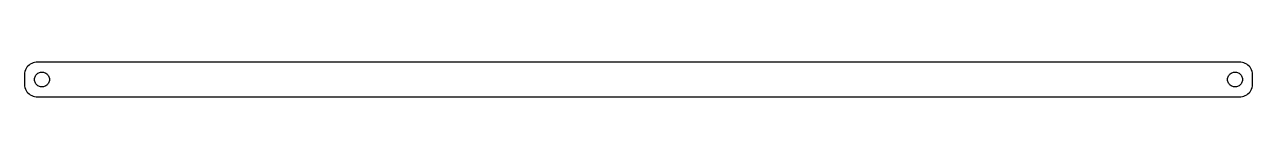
# Model space of a CAD drawing. Header units: metres. Extents: x -247 to 247, y 17 to 31.
import ezdxf

# ---------------------------------------------------------------- set-up
doc = ezdxf.new("R2010")
doc.units = ezdxf.units.M

msp = doc.modelspace()

# ---------------------------------------------------------------- linework, layer by layer
for p, q in [((-245.187, 29.8526), (-245.645, 29.4227)), ((-244.679, 30.2216), (-245.187, 29.8526)), ((-244.129, 30.5241), (-244.679, 30.2216)), ((-243.545, 30.7553), (-244.129, 30.5241)), ((-242.937, 30.9114), (-243.545, 30.7553)), ((-242.314, 30.9901), (-242.937, 30.9114)), ((242.314, 30.9901), (-242.314, 30.9901)), ((242.937, 30.9114), (242.314, 30.9901)), ((243.545, 30.7553), (242.937, 30.9114)), ((244.129, 30.5241), (243.545, 30.7553)), ((244.679, 30.2216), (244.129, 30.5241)), ((245.187, 29.8526), (244.679, 30.2216)), ((245.645, 29.4227), (245.187, 29.8526)), ((-246.961, 26.6267), (-247, 26)), ((-247, 26), (-247, 22)), ((-246.843, 27.2434), (-246.961, 26.6267)), ((-246.649, 27.8406), (-246.843, 27.2434)), ((-246.382, 28.4088), (-246.649, 27.8406)), ((-246.045, 28.9389), (-246.382, 28.4088)), ((-245.645, 29.4227), (-246.045, 28.9389)), ((-242.976, 24.376), (-242.906, 24.7461)), ((-242.906, 24.7461), (-242.789, 25.1044)), ((-242.789, 25.1044), (-242.629, 25.4453)), ((-242.629, 25.4453), (-242.427, 25.7634)), ((-242.427, 25.7634), (-242.187, 26.0536)), ((-242.187, 26.0536), (-241.912, 26.3115)), ((-241.912, 26.3115), (-241.607, 26.533)), ((-241.607, 26.533), (-241.277, 26.7145)), ((-241.277, 26.7145), (-240.927, 26.8532)), ((-240.927, 26.8532), (-240.562, 26.9469)), ((-240.562, 26.9469), (-240.188, 26.9941)), ((-240.188, 26.9941), (-239.812, 26.9941)), ((-239.812, 26.9941), (-239.438, 26.9469)), ((-239.438, 26.9469), (-239.073, 26.8532)), ((-239.073, 26.8532), (-238.723, 26.7145)), ((-238.723, 26.7145), (-238.393, 26.533)), ((-238.393, 26.533), (-238.088, 26.3115)), ((-238.088, 26.3115), (-237.813, 26.0536)), ((-237.813, 26.0536), (-237.573, 25.7634)), ((-237.573, 25.7634), (-237.371, 25.4453)), ((-237.371, 25.4453), (-237.211, 25.1044)), ((-237.211, 25.1044), (-237.094, 24.7461)), ((-237.094, 24.7461), (-237.024, 24.376)), ((237.024, 24.376), (237.094, 24.7461)), ((237.094, 24.7461), (237.211, 25.1044)), ((237.211, 25.1044), (237.371, 25.4453)), ((237.371, 25.4453), (237.573, 25.7634)), ((237.573, 25.7634), (237.813, 26.0536)), ((237.813, 26.0536), (238.088, 26.3115)), ((238.088, 26.3115), (238.393, 26.533)), ((238.393, 26.533), (238.723, 26.7145)), ((238.723, 26.7145), (239.073, 26.8532)), ((239.073, 26.8532), (239.438, 26.9469)), ((239.438, 26.9469), (239.812, 26.9941)), ((239.812, 26.9941), (240.188, 26.9941)), ((240.188, 26.9941), (240.562, 26.9469)), ((240.562, 26.9469), (240.927, 26.8532)), ((240.927, 26.8532), (241.277, 26.7145)), ((241.277, 26.7145), (241.607, 26.533)), ((241.607, 26.533), (241.912, 26.3115)), ((241.912, 26.3115), (242.187, 26.0536)), ((242.187, 26.0536), (242.427, 25.7634)), ((242.427, 25.7634), (242.629, 25.4453)), ((242.629, 25.4453), (242.789, 25.1044)), ((242.789, 25.1044), (242.906, 24.7461)), ((242.906, 24.7461), (242.976, 24.376)), ((246.045, 28.9389), (245.645, 29.4227)), ((246.382, 28.4088), (246.045, 28.9389)), ((246.649, 27.8406), (246.382, 28.4088)), ((246.843, 27.2434), (246.649, 27.8406)), ((246.961, 26.6267), (246.843, 27.2434)), ((247, 26), (246.961, 26.6267)), ((247, 22), (247, 26)), ((-247, 22), (-246.961, 21.3733)), ((-246.961, 21.3733), (-246.843, 20.7566)), ((-246.843, 20.7566), (-246.649, 20.1594)), ((-246.649, 20.1594), (-246.382, 19.5912)), ((-243, 24), (-242.976, 24.376)), ((-242.976, 23.624), (-243, 24)), ((-242.906, 23.2539), (-242.976, 23.624)), ((-242.789, 22.8956), (-242.906, 23.2539)), ((-242.629, 22.5547), (-242.789, 22.8956)), ((-242.427, 22.2366), (-242.629, 22.5547)), ((-242.187, 21.9464), (-242.427, 22.2366)), ((-241.912, 21.6885), (-242.187, 21.9464)), ((-241.607, 21.467), (-241.912, 21.6885)), ((-241.277, 21.2855), (-241.607, 21.467)), ((-240.927, 21.1468), (-241.277, 21.2855)), ((-240.562, 21.0531), (-240.927, 21.1468)), ((-240.188, 21.0059), (-240.562, 21.0531)), ((-239.812, 21.0059), (-240.188, 21.0059)), ((-239.438, 21.0531), (-239.812, 21.0059)), ((-239.073, 21.1468), (-239.438, 21.0531)), ((-238.723, 21.2855), (-239.073, 21.1468)), ((-238.393, 21.467), (-238.723, 21.2855)), ((-238.088, 21.6885), (-238.393, 21.467)), ((-237.813, 21.9464), (-238.088, 21.6885)), ((-237.573, 22.2366), (-237.813, 21.9464)), ((-237.371, 22.5547), (-237.573, 22.2366)), ((-237.211, 22.8956), (-237.371, 22.5547)), ((-237.094, 23.2539), (-237.211, 22.8956)), ((-237.024, 23.624), (-237.094, 23.2539)), ((-237.024, 24.376), (-237, 24)), ((-237, 24), (-237.024, 23.624)), ((237, 24), (237.024, 24.376)), ((237.024, 23.624), (237, 24)), ((237.094, 23.2539), (237.024, 23.624)), ((237.211, 22.8956), (237.094, 23.2539)), ((237.371, 22.5547), (237.211, 22.8956)), ((237.573, 22.2366), (237.371, 22.5547)), ((237.813, 21.9464), (237.573, 22.2366)), ((238.088, 21.6885), (237.813, 21.9464)), ((238.393, 21.467), (238.088, 21.6885)), ((238.723, 21.2855), (238.393, 21.467)), ((239.073, 21.1468), (238.723, 21.2855)), ((239.438, 21.0531), (239.073, 21.1468)), ((239.812, 21.0059), (239.438, 21.0531)), ((240.188, 21.0059), (239.812, 21.0059)), ((240.562, 21.0531), (240.188, 21.0059)), ((240.927, 21.1468), (240.562, 21.0531)), ((241.277, 21.2855), (240.927, 21.1468)), ((241.607, 21.467), (241.277, 21.2855)), ((241.912, 21.6885), (241.607, 21.467)), ((242.187, 21.9464), (241.912, 21.6885)), ((242.427, 22.2366), (242.187, 21.9464)), ((242.629, 22.5547), (242.427, 22.2366)), ((242.789, 22.8956), (242.629, 22.5547)), ((242.906, 23.2539), (242.789, 22.8956)), ((242.976, 23.624), (242.906, 23.2539)), ((242.976, 24.376), (243, 24)), ((243, 24), (242.976, 23.624)), ((246.382, 19.5912), (246.649, 20.1594)), ((246.649, 20.1594), (246.843, 20.7566)), ((246.843, 20.7566), (246.961, 21.3733)), ((246.961, 21.3733), (247, 22)), ((-246.382, 19.5912), (-246.045, 19.0611)), ((-246.045, 19.0611), (-245.645, 18.5773)), ((-245.645, 18.5773), (-245.187, 18.1474)), ((-245.187, 18.1474), (-244.679, 17.7784)), ((-244.679, 17.7784), (-244.129, 17.4759)), ((-244.129, 17.4759), (-243.545, 17.2447)), ((-243.545, 17.2447), (-242.937, 17.0886)), ((-242.937, 17.0886), (-242.314, 17.0099)), ((-242.314, 17.0099), (242.314, 17.0099)), ((242.314, 17.0099), (242.937, 17.0886)), ((242.937, 17.0886), (243.545, 17.2447)), ((243.545, 17.2447), (244.129, 17.4759)), ((244.129, 17.4759), (244.679, 17.7784)), ((244.679, 17.7784), (245.187, 18.1474)), ((245.187, 18.1474), (245.645, 18.5773)), ((245.645, 18.5773), (246.045, 19.0611)), ((246.045, 19.0611), (246.382, 19.5912))]:
    msp.add_line(p, q)

doc.saveas('drawing.dxf')
